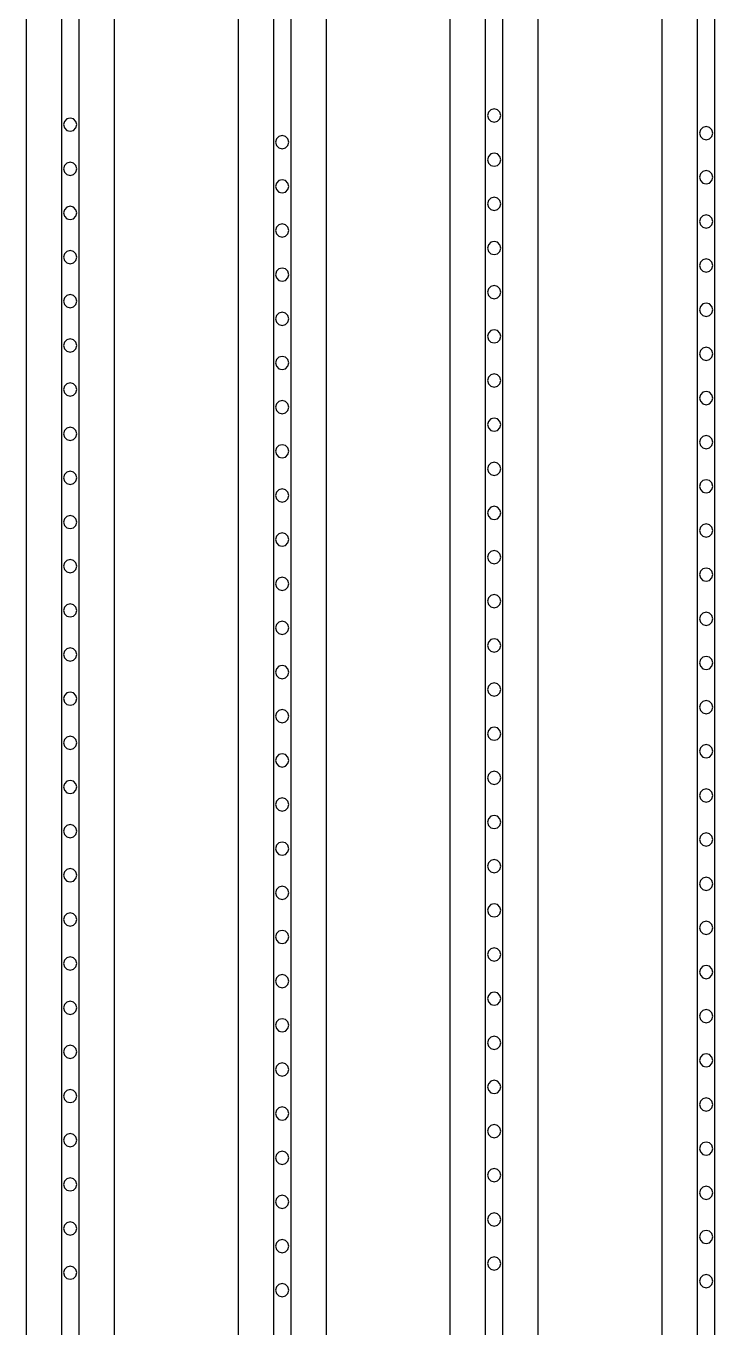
# Model space of a CAD drawing. Header units: metres. Extents: x -1805 to 1655, y -683 to 39617.
# Drawn here: x -298 to -220, y 1740.6 to 1888 of the extents above; entities that cross this region are included whole.
import ezdxf

# ---------------------------------------------------------------- set-up
doc = ezdxf.new("R2010")
doc.units = ezdxf.units.M
for name, color, linetype in [('Etching', 5, 'CONTINUOUS'), ('IONP', 7, 'CONTINUOUS'), ('Metal', 4, 'CONTINUOUS')]:
    doc.layers.add(name, color=color, linetype=linetype)

msp = doc.modelspace()

# ---------------------------------------------------------------- linework, layer by layer
at = {"layer": 'Etching'}
for points in [[(-298, 9134.24), (-298, 1414.47)], [(-288, 1414.47), (-288, 9134.24)], [(-274, 9134.24), (-274, 1287.48)], [(-264, 1287.48), (-264, 9134.24)], [(-250, 9134.24), (-250, 1160.5)], [(-240, 1160.5), (-240, 9134.24)], [(-226, 9134.24), (-226, 1033.52)]]:
    msp.add_lwpolyline(points, dxfattribs=at)
at = {"layer": 'IONP'}
for points in [[(-244.25, 1877.86), (-244.35, 1878.23), (-244.62, 1878.51), (-245, 1878.61), (-245.38, 1878.51), (-245.65, 1878.23), (-245.75, 1877.86), (-245.65, 1877.48), (-245.38, 1877.21), (-245, 1877.11), (-244.62, 1877.21), (-244.35, 1877.48), (-244.25, 1877.86)], [(-292.25, 1876.83), (-292.35, 1877.2), (-292.62, 1877.47), (-293, 1877.58), (-293.38, 1877.47), (-293.65, 1877.2), (-293.75, 1876.83), (-293.65, 1876.45), (-293.38, 1876.18), (-293, 1876.08), (-292.62, 1876.18), (-292.35, 1876.45), (-292.25, 1876.83)], [(-268.25, 1874.84), (-268.35, 1875.22), (-268.62, 1875.49), (-269, 1875.59), (-269.38, 1875.49), (-269.65, 1875.22), (-269.75, 1874.84), (-269.65, 1874.47), (-269.38, 1874.19), (-269, 1874.09), (-268.62, 1874.19), (-268.35, 1874.47), (-268.25, 1874.84)], [(-220.25, 1875.87), (-220.35, 1876.25), (-220.62, 1876.52), (-221, 1876.62), (-221.38, 1876.52), (-221.65, 1876.25), (-221.75, 1875.87), (-221.65, 1875.5), (-221.38, 1875.22), (-221, 1875.12), (-220.62, 1875.22), (-220.35, 1875.5), (-220.25, 1875.87)], [(-292.25, 1871.83), (-292.35, 1872.2), (-292.62, 1872.47), (-293, 1872.58), (-293.38, 1872.47), (-293.65, 1872.2), (-293.75, 1871.83), (-293.65, 1871.45), (-293.38, 1871.18), (-293, 1871.08), (-292.62, 1871.18), (-292.35, 1871.45), (-292.25, 1871.83)], [(-244.25, 1872.86), (-244.35, 1873.23), (-244.62, 1873.51), (-245, 1873.61), (-245.38, 1873.51), (-245.65, 1873.23), (-245.75, 1872.86), (-245.65, 1872.48), (-245.38, 1872.21), (-245, 1872.11), (-244.62, 1872.21), (-244.35, 1872.48), (-244.25, 1872.86)], [(-220.25, 1870.87), (-220.35, 1871.25), (-220.62, 1871.52), (-221, 1871.62), (-221.38, 1871.52), (-221.65, 1871.25), (-221.75, 1870.87), (-221.65, 1870.5), (-221.38, 1870.22), (-221, 1870.12), (-220.62, 1870.22), (-220.35, 1870.5), (-220.25, 1870.87)], [(-268.25, 1869.84), (-268.35, 1870.22), (-268.62, 1870.49), (-269, 1870.59), (-269.38, 1870.49), (-269.65, 1870.22), (-269.75, 1869.84), (-269.65, 1869.47), (-269.38, 1869.19), (-269, 1869.09), (-268.62, 1869.19), (-268.35, 1869.47), (-268.25, 1869.84)], [(-244.25, 1867.86), (-244.35, 1868.23), (-244.62, 1868.51), (-245, 1868.61), (-245.38, 1868.51), (-245.65, 1868.23), (-245.75, 1867.86), (-245.65, 1867.48), (-245.38, 1867.21), (-245, 1867.11), (-244.62, 1867.21), (-244.35, 1867.48), (-244.25, 1867.86)], [(-292.25, 1866.83), (-292.35, 1867.2), (-292.62, 1867.47), (-293, 1867.58), (-293.38, 1867.47), (-293.65, 1867.2), (-293.75, 1866.83), (-293.65, 1866.45), (-293.38, 1866.18), (-293, 1866.08), (-292.62, 1866.18), (-292.35, 1866.45), (-292.25, 1866.83)], [(-220.25, 1865.87), (-220.35, 1866.25), (-220.62, 1866.52), (-221, 1866.62), (-221.38, 1866.52), (-221.65, 1866.25), (-221.75, 1865.87), (-221.65, 1865.5), (-221.38, 1865.22), (-221, 1865.12), (-220.62, 1865.22), (-220.35, 1865.5), (-220.25, 1865.87)], [(-268.25, 1864.84), (-268.35, 1865.22), (-268.62, 1865.49), (-269, 1865.59), (-269.38, 1865.49), (-269.65, 1865.22), (-269.75, 1864.84), (-269.65, 1864.47), (-269.38, 1864.19), (-269, 1864.09), (-268.62, 1864.19), (-268.35, 1864.47), (-268.25, 1864.84)], [(-244.25, 1862.86), (-244.35, 1863.23), (-244.62, 1863.51), (-245, 1863.61), (-245.38, 1863.51), (-245.65, 1863.23), (-245.75, 1862.86), (-245.65, 1862.48), (-245.38, 1862.21), (-245, 1862.11), (-244.62, 1862.21), (-244.35, 1862.48), (-244.25, 1862.86)], [(-292.25, 1861.83), (-292.35, 1862.2), (-292.62, 1862.47), (-293, 1862.58), (-293.38, 1862.47), (-293.65, 1862.2), (-293.75, 1861.83), (-293.65, 1861.45), (-293.38, 1861.18), (-293, 1861.08), (-292.62, 1861.18), (-292.35, 1861.45), (-292.25, 1861.83)], [(-268.25, 1859.84), (-268.35, 1860.22), (-268.62, 1860.49), (-269, 1860.59), (-269.38, 1860.49), (-269.65, 1860.22), (-269.75, 1859.84), (-269.65, 1859.47), (-269.38, 1859.19), (-269, 1859.09), (-268.62, 1859.19), (-268.35, 1859.47), (-268.25, 1859.84)], [(-220.25, 1860.87), (-220.35, 1861.25), (-220.62, 1861.52), (-221, 1861.62), (-221.38, 1861.52), (-221.65, 1861.25), (-221.75, 1860.87), (-221.65, 1860.5), (-221.38, 1860.22), (-221, 1860.12), (-220.62, 1860.22), (-220.35, 1860.5), (-220.25, 1860.87)], [(-244.25, 1857.86), (-244.35, 1858.23), (-244.62, 1858.51), (-245, 1858.61), (-245.38, 1858.51), (-245.65, 1858.23), (-245.75, 1857.86), (-245.65, 1857.48), (-245.38, 1857.21), (-245, 1857.11), (-244.62, 1857.21), (-244.35, 1857.48), (-244.25, 1857.86)], [(-292.25, 1856.83), (-292.35, 1857.2), (-292.62, 1857.47), (-293, 1857.58), (-293.38, 1857.47), (-293.65, 1857.2), (-293.75, 1856.83), (-293.65, 1856.45), (-293.38, 1856.18), (-293, 1856.08), (-292.62, 1856.18), (-292.35, 1856.45), (-292.25, 1856.83)], [(-220.25, 1855.87), (-220.35, 1856.25), (-220.62, 1856.52), (-221, 1856.62), (-221.38, 1856.52), (-221.65, 1856.25), (-221.75, 1855.87), (-221.65, 1855.5), (-221.38, 1855.22), (-221, 1855.12), (-220.62, 1855.22), (-220.35, 1855.5), (-220.25, 1855.87)], [(-268.25, 1854.84), (-268.35, 1855.22), (-268.62, 1855.49), (-269, 1855.59), (-269.38, 1855.49), (-269.65, 1855.22), (-269.75, 1854.84), (-269.65, 1854.47), (-269.38, 1854.19), (-269, 1854.09), (-268.62, 1854.19), (-268.35, 1854.47), (-268.25, 1854.84)], [(-244.25, 1852.86), (-244.35, 1853.23), (-244.62, 1853.51), (-245, 1853.61), (-245.38, 1853.51), (-245.65, 1853.23), (-245.75, 1852.86), (-245.65, 1852.48), (-245.38, 1852.21), (-245, 1852.11), (-244.62, 1852.21), (-244.35, 1852.48), (-244.25, 1852.86)], [(-292.25, 1851.83), (-292.35, 1852.2), (-292.62, 1852.47), (-293, 1852.58), (-293.38, 1852.47), (-293.65, 1852.2), (-293.75, 1851.83), (-293.65, 1851.45), (-293.38, 1851.18), (-293, 1851.08), (-292.62, 1851.18), (-292.35, 1851.45), (-292.25, 1851.83)], [(-268.25, 1849.84), (-268.35, 1850.22), (-268.62, 1850.49), (-269, 1850.59), (-269.38, 1850.49), (-269.65, 1850.22), (-269.75, 1849.84), (-269.65, 1849.47), (-269.38, 1849.19), (-269, 1849.09), (-268.62, 1849.19), (-268.35, 1849.47), (-268.25, 1849.84)], [(-220.25, 1850.87), (-220.35, 1851.25), (-220.62, 1851.52), (-221, 1851.62), (-221.38, 1851.52), (-221.65, 1851.25), (-221.75, 1850.87), (-221.65, 1850.5), (-221.38, 1850.22), (-221, 1850.12), (-220.62, 1850.22), (-220.35, 1850.5), (-220.25, 1850.87)], [(-292.25, 1846.83), (-292.35, 1847.2), (-292.62, 1847.47), (-293, 1847.58), (-293.38, 1847.47), (-293.65, 1847.2), (-293.75, 1846.83), (-293.65, 1846.45), (-293.38, 1846.18), (-293, 1846.08), (-292.62, 1846.18), (-292.35, 1846.45), (-292.25, 1846.83)], [(-244.25, 1847.86), (-244.35, 1848.23), (-244.62, 1848.51), (-245, 1848.61), (-245.38, 1848.51), (-245.65, 1848.23), (-245.75, 1847.86), (-245.65, 1847.48), (-245.38, 1847.21), (-245, 1847.11), (-244.62, 1847.21), (-244.35, 1847.48), (-244.25, 1847.86)], [(-220.25, 1845.87), (-220.35, 1846.25), (-220.62, 1846.52), (-221, 1846.62), (-221.38, 1846.52), (-221.65, 1846.25), (-221.75, 1845.87), (-221.65, 1845.5), (-221.38, 1845.22), (-221, 1845.12), (-220.62, 1845.22), (-220.35, 1845.5), (-220.25, 1845.87)], [(-268.25, 1844.84), (-268.35, 1845.22), (-268.62, 1845.49), (-269, 1845.59), (-269.38, 1845.49), (-269.65, 1845.22), (-269.75, 1844.84), (-269.65, 1844.47), (-269.38, 1844.19), (-269, 1844.09), (-268.62, 1844.19), (-268.35, 1844.47), (-268.25, 1844.84)], [(-244.25, 1842.86), (-244.35, 1843.23), (-244.62, 1843.51), (-245, 1843.61), (-245.38, 1843.51), (-245.65, 1843.23), (-245.75, 1842.86), (-245.65, 1842.48), (-245.38, 1842.21), (-245, 1842.11), (-244.62, 1842.21), (-244.35, 1842.48), (-244.25, 1842.86)], [(-292.25, 1841.83), (-292.35, 1842.2), (-292.62, 1842.47), (-293, 1842.58), (-293.38, 1842.47), (-293.65, 1842.2), (-293.75, 1841.83), (-293.65, 1841.45), (-293.38, 1841.18), (-293, 1841.08), (-292.62, 1841.18), (-292.35, 1841.45), (-292.25, 1841.83)], [(-220.25, 1840.87), (-220.35, 1841.25), (-220.62, 1841.52), (-221, 1841.62), (-221.38, 1841.52), (-221.65, 1841.25), (-221.75, 1840.87), (-221.65, 1840.5), (-221.38, 1840.22), (-221, 1840.12), (-220.62, 1840.22), (-220.35, 1840.5), (-220.25, 1840.87)], [(-268.25, 1839.84), (-268.35, 1840.22), (-268.62, 1840.49), (-269, 1840.59), (-269.38, 1840.49), (-269.65, 1840.22), (-269.75, 1839.84), (-269.65, 1839.47), (-269.38, 1839.19), (-269, 1839.09), (-268.62, 1839.19), (-268.35, 1839.47), (-268.25, 1839.84)], [(-244.25, 1837.86), (-244.35, 1838.23), (-244.62, 1838.51), (-245, 1838.61), (-245.38, 1838.51), (-245.65, 1838.23), (-245.75, 1837.86), (-245.65, 1837.48), (-245.38, 1837.21), (-245, 1837.11), (-244.62, 1837.21), (-244.35, 1837.48), (-244.25, 1837.86)], [(-292.25, 1836.83), (-292.35, 1837.2), (-292.62, 1837.47), (-293, 1837.58), (-293.38, 1837.47), (-293.65, 1837.2), (-293.75, 1836.83), (-293.65, 1836.45), (-293.38, 1836.18), (-293, 1836.08), (-292.62, 1836.18), (-292.35, 1836.45), (-292.25, 1836.83)], [(-268.25, 1834.84), (-268.35, 1835.22), (-268.62, 1835.49), (-269, 1835.59), (-269.38, 1835.49), (-269.65, 1835.22), (-269.75, 1834.84), (-269.65, 1834.47), (-269.38, 1834.19), (-269, 1834.09), (-268.62, 1834.19), (-268.35, 1834.47), (-268.25, 1834.84)], [(-220.25, 1835.87), (-220.35, 1836.25), (-220.62, 1836.52), (-221, 1836.62), (-221.38, 1836.52), (-221.65, 1836.25), (-221.75, 1835.87), (-221.65, 1835.5), (-221.38, 1835.22), (-221, 1835.12), (-220.62, 1835.22), (-220.35, 1835.5), (-220.25, 1835.87)], [(-292.25, 1831.83), (-292.35, 1832.2), (-292.62, 1832.47), (-293, 1832.58), (-293.38, 1832.47), (-293.65, 1832.2), (-293.75, 1831.83), (-293.65, 1831.45), (-293.38, 1831.18), (-293, 1831.08), (-292.62, 1831.18), (-292.35, 1831.45), (-292.25, 1831.83)], [(-244.25, 1832.86), (-244.35, 1833.23), (-244.62, 1833.51), (-245, 1833.61), (-245.38, 1833.51), (-245.65, 1833.23), (-245.75, 1832.86), (-245.65, 1832.48), (-245.38, 1832.21), (-245, 1832.11), (-244.62, 1832.21), (-244.35, 1832.48), (-244.25, 1832.86)], [(-220.25, 1830.87), (-220.35, 1831.25), (-220.62, 1831.52), (-221, 1831.62), (-221.38, 1831.52), (-221.65, 1831.25), (-221.75, 1830.87), (-221.65, 1830.5), (-221.38, 1830.22), (-221, 1830.12), (-220.62, 1830.22), (-220.35, 1830.5), (-220.25, 1830.87)], [(-268.25, 1829.84), (-268.35, 1830.22), (-268.62, 1830.49), (-269, 1830.59), (-269.38, 1830.49), (-269.65, 1830.22), (-269.75, 1829.84), (-269.65, 1829.47), (-269.38, 1829.19), (-269, 1829.09), (-268.62, 1829.19), (-268.35, 1829.47), (-268.25, 1829.84)], [(-244.25, 1827.86), (-244.35, 1828.23), (-244.62, 1828.51), (-245, 1828.61), (-245.38, 1828.51), (-245.65, 1828.23), (-245.75, 1827.86), (-245.65, 1827.48), (-245.38, 1827.21), (-245, 1827.11), (-244.62, 1827.21), (-244.35, 1827.48), (-244.25, 1827.86)], [(-292.25, 1826.83), (-292.35, 1827.2), (-292.62, 1827.47), (-293, 1827.58), (-293.38, 1827.47), (-293.65, 1827.2), (-293.75, 1826.83), (-293.65, 1826.45), (-293.38, 1826.18), (-293, 1826.08), (-292.62, 1826.18), (-292.35, 1826.45), (-292.25, 1826.83)], [(-268.25, 1824.84), (-268.35, 1825.22), (-268.62, 1825.49), (-269, 1825.59), (-269.38, 1825.49), (-269.65, 1825.22), (-269.75, 1824.84), (-269.65, 1824.47), (-269.38, 1824.19), (-269, 1824.09), (-268.62, 1824.19), (-268.35, 1824.47), (-268.25, 1824.84)], [(-220.25, 1825.87), (-220.35, 1826.25), (-220.62, 1826.52), (-221, 1826.62), (-221.38, 1826.52), (-221.65, 1826.25), (-221.75, 1825.87), (-221.65, 1825.5), (-221.38, 1825.22), (-221, 1825.12), (-220.62, 1825.22), (-220.35, 1825.5), (-220.25, 1825.87)], [(-292.25, 1821.83), (-292.35, 1822.2), (-292.62, 1822.47), (-293, 1822.58), (-293.38, 1822.47), (-293.65, 1822.2), (-293.75, 1821.83), (-293.65, 1821.45), (-293.38, 1821.18), (-293, 1821.08), (-292.62, 1821.18), (-292.35, 1821.45), (-292.25, 1821.83)], [(-244.25, 1822.86), (-244.35, 1823.23), (-244.62, 1823.51), (-245, 1823.61), (-245.38, 1823.51), (-245.65, 1823.23), (-245.75, 1822.86), (-245.65, 1822.48), (-245.38, 1822.21), (-245, 1822.11), (-244.62, 1822.21), (-244.35, 1822.48), (-244.25, 1822.86)], [(-220.25, 1820.87), (-220.35, 1821.25), (-220.62, 1821.52), (-221, 1821.62), (-221.38, 1821.52), (-221.65, 1821.25), (-221.75, 1820.87), (-221.65, 1820.5), (-221.38, 1820.22), (-221, 1820.12), (-220.62, 1820.22), (-220.35, 1820.5), (-220.25, 1820.87)], [(-268.25, 1819.84), (-268.35, 1820.22), (-268.62, 1820.49), (-269, 1820.59), (-269.38, 1820.49), (-269.65, 1820.22), (-269.75, 1819.84), (-269.65, 1819.47), (-269.38, 1819.19), (-269, 1819.09), (-268.62, 1819.19), (-268.35, 1819.47), (-268.25, 1819.84)], [(-244.25, 1817.86), (-244.35, 1818.23), (-244.62, 1818.51), (-245, 1818.61), (-245.38, 1818.51), (-245.65, 1818.23), (-245.75, 1817.86), (-245.65, 1817.48), (-245.38, 1817.21), (-245, 1817.11), (-244.62, 1817.21), (-244.35, 1817.48), (-244.25, 1817.86)], [(-292.25, 1816.83), (-292.35, 1817.2), (-292.62, 1817.47), (-293, 1817.58), (-293.38, 1817.47), (-293.65, 1817.2), (-293.75, 1816.83), (-293.65, 1816.45), (-293.38, 1816.18), (-293, 1816.08), (-292.62, 1816.18), (-292.35, 1816.45), (-292.25, 1816.83)], [(-220.25, 1815.87), (-220.35, 1816.25), (-220.62, 1816.52), (-221, 1816.62), (-221.38, 1816.52), (-221.65, 1816.25), (-221.75, 1815.87), (-221.65, 1815.5), (-221.38, 1815.22), (-221, 1815.12), (-220.62, 1815.22), (-220.35, 1815.5), (-220.25, 1815.87)], [(-268.25, 1814.84), (-268.35, 1815.22), (-268.62, 1815.49), (-269, 1815.59), (-269.38, 1815.49), (-269.65, 1815.22), (-269.75, 1814.84), (-269.65, 1814.47), (-269.38, 1814.19), (-269, 1814.09), (-268.62, 1814.19), (-268.35, 1814.47), (-268.25, 1814.84)], [(-244.25, 1812.86), (-244.35, 1813.23), (-244.62, 1813.51), (-245, 1813.61), (-245.38, 1813.51), (-245.65, 1813.23), (-245.75, 1812.86), (-245.65, 1812.48), (-245.38, 1812.21), (-245, 1812.11), (-244.62, 1812.21), (-244.35, 1812.48), (-244.25, 1812.86)], [(-292.25, 1811.83), (-292.35, 1812.2), (-292.62, 1812.47), (-293, 1812.58), (-293.38, 1812.47), (-293.65, 1812.2), (-293.75, 1811.83), (-293.65, 1811.45), (-293.38, 1811.18), (-293, 1811.08), (-292.62, 1811.18), (-292.35, 1811.45), (-292.25, 1811.83)], [(-268.25, 1809.84), (-268.35, 1810.22), (-268.62, 1810.49), (-269, 1810.59), (-269.38, 1810.49), (-269.65, 1810.22), (-269.75, 1809.84), (-269.65, 1809.47), (-269.38, 1809.19), (-269, 1809.09), (-268.62, 1809.19), (-268.35, 1809.47), (-268.25, 1809.84)], [(-220.25, 1810.87), (-220.35, 1811.25), (-220.62, 1811.52), (-221, 1811.62), (-221.38, 1811.52), (-221.65, 1811.25), (-221.75, 1810.87), (-221.65, 1810.5), (-221.38, 1810.22), (-221, 1810.12), (-220.62, 1810.22), (-220.35, 1810.5), (-220.25, 1810.87)], [(-292.25, 1806.83), (-292.35, 1807.2), (-292.62, 1807.47), (-293, 1807.58), (-293.38, 1807.47), (-293.65, 1807.2), (-293.75, 1806.83), (-293.65, 1806.45), (-293.38, 1806.18), (-293, 1806.08), (-292.62, 1806.18), (-292.35, 1806.45), (-292.25, 1806.83)], [(-244.25, 1807.86), (-244.35, 1808.23), (-244.62, 1808.51), (-245, 1808.61), (-245.38, 1808.51), (-245.65, 1808.23), (-245.75, 1807.86), (-245.65, 1807.48), (-245.38, 1807.21), (-245, 1807.11), (-244.62, 1807.21), (-244.35, 1807.48), (-244.25, 1807.86)], [(-220.25, 1805.87), (-220.35, 1806.25), (-220.62, 1806.52), (-221, 1806.62), (-221.38, 1806.52), (-221.65, 1806.25), (-221.75, 1805.87), (-221.65, 1805.5), (-221.38, 1805.22), (-221, 1805.12), (-220.62, 1805.22), (-220.35, 1805.5), (-220.25, 1805.87)], [(-268.25, 1804.84), (-268.35, 1805.22), (-268.62, 1805.49), (-269, 1805.59), (-269.38, 1805.49), (-269.65, 1805.22), (-269.75, 1804.84), (-269.65, 1804.47), (-269.38, 1804.19), (-269, 1804.09), (-268.62, 1804.19), (-268.35, 1804.47), (-268.25, 1804.84)], [(-244.25, 1802.86), (-244.35, 1803.23), (-244.62, 1803.51), (-245, 1803.61), (-245.38, 1803.51), (-245.65, 1803.23), (-245.75, 1802.86), (-245.65, 1802.48), (-245.38, 1802.21), (-245, 1802.11), (-244.62, 1802.21), (-244.35, 1802.48), (-244.25, 1802.86)], [(-292.25, 1801.83), (-292.35, 1802.2), (-292.62, 1802.47), (-293, 1802.58), (-293.38, 1802.47), (-293.65, 1802.2), (-293.75, 1801.83), (-293.65, 1801.45), (-293.38, 1801.18), (-293, 1801.08), (-292.62, 1801.18), (-292.35, 1801.45), (-292.25, 1801.83)], [(-220.25, 1800.87), (-220.35, 1801.25), (-220.62, 1801.52), (-221, 1801.62), (-221.38, 1801.52), (-221.65, 1801.25), (-221.75, 1800.87), (-221.65, 1800.5), (-221.38, 1800.22), (-221, 1800.12), (-220.62, 1800.22), (-220.35, 1800.5), (-220.25, 1800.87)], [(-268.25, 1799.84), (-268.35, 1800.22), (-268.62, 1800.49), (-269, 1800.59), (-269.38, 1800.49), (-269.65, 1800.22), (-269.75, 1799.84), (-269.65, 1799.47), (-269.38, 1799.19), (-269, 1799.09), (-268.62, 1799.19), (-268.35, 1799.47), (-268.25, 1799.84)], [(-292.25, 1796.83), (-292.35, 1797.2), (-292.62, 1797.47), (-293, 1797.58), (-293.38, 1797.47), (-293.65, 1797.2), (-293.75, 1796.83), (-293.65, 1796.45), (-293.38, 1796.18), (-293, 1796.08), (-292.62, 1796.18), (-292.35, 1796.45), (-292.25, 1796.83)], [(-244.25, 1797.86), (-244.35, 1798.23), (-244.62, 1798.51), (-245, 1798.61), (-245.38, 1798.51), (-245.65, 1798.23), (-245.75, 1797.86), (-245.65, 1797.48), (-245.38, 1797.21), (-245, 1797.11), (-244.62, 1797.21), (-244.35, 1797.48), (-244.25, 1797.86)], [(-220.25, 1795.87), (-220.35, 1796.25), (-220.62, 1796.52), (-221, 1796.62), (-221.38, 1796.52), (-221.65, 1796.25), (-221.75, 1795.87), (-221.65, 1795.5), (-221.38, 1795.22), (-221, 1795.12), (-220.62, 1795.22), (-220.35, 1795.5), (-220.25, 1795.87)], [(-268.25, 1794.84), (-268.35, 1795.22), (-268.62, 1795.49), (-269, 1795.59), (-269.38, 1795.49), (-269.65, 1795.22), (-269.75, 1794.84), (-269.65, 1794.47), (-269.38, 1794.19), (-269, 1794.09), (-268.62, 1794.19), (-268.35, 1794.47), (-268.25, 1794.84)], [(-244.25, 1792.86), (-244.35, 1793.23), (-244.62, 1793.51), (-245, 1793.61), (-245.38, 1793.51), (-245.65, 1793.23), (-245.75, 1792.86), (-245.65, 1792.48), (-245.38, 1792.21), (-245, 1792.11), (-244.62, 1792.21), (-244.35, 1792.48), (-244.25, 1792.86)], [(-292.25, 1791.83), (-292.35, 1792.2), (-292.62, 1792.47), (-293, 1792.58), (-293.38, 1792.47), (-293.65, 1792.2), (-293.75, 1791.83), (-293.65, 1791.45), (-293.38, 1791.18), (-293, 1791.08), (-292.62, 1791.18), (-292.35, 1791.45), (-292.25, 1791.83)], [(-220.25, 1790.87), (-220.35, 1791.25), (-220.62, 1791.52), (-221, 1791.62), (-221.38, 1791.52), (-221.65, 1791.25), (-221.75, 1790.87), (-221.65, 1790.5), (-221.38, 1790.22), (-221, 1790.12), (-220.62, 1790.22), (-220.35, 1790.5), (-220.25, 1790.87)], [(-268.25, 1789.84), (-268.35, 1790.22), (-268.62, 1790.49), (-269, 1790.59), (-269.38, 1790.49), (-269.65, 1790.22), (-269.75, 1789.84), (-269.65, 1789.47), (-269.38, 1789.19), (-269, 1789.09), (-268.62, 1789.19), (-268.35, 1789.47), (-268.25, 1789.84)], [(-244.25, 1787.86), (-244.35, 1788.23), (-244.62, 1788.51), (-245, 1788.61), (-245.38, 1788.51), (-245.65, 1788.23), (-245.75, 1787.86), (-245.65, 1787.48), (-245.38, 1787.21), (-245, 1787.11), (-244.62, 1787.21), (-244.35, 1787.48), (-244.25, 1787.86)], [(-292.25, 1786.83), (-292.35, 1787.2), (-292.62, 1787.47), (-293, 1787.58), (-293.38, 1787.47), (-293.65, 1787.2), (-293.75, 1786.83), (-293.65, 1786.45), (-293.38, 1786.18), (-293, 1786.08), (-292.62, 1786.18), (-292.35, 1786.45), (-292.25, 1786.83)], [(-268.25, 1784.84), (-268.35, 1785.22), (-268.62, 1785.49), (-269, 1785.59), (-269.38, 1785.49), (-269.65, 1785.22), (-269.75, 1784.84), (-269.65, 1784.47), (-269.38, 1784.19), (-269, 1784.09), (-268.62, 1784.19), (-268.35, 1784.47), (-268.25, 1784.84)], [(-220.25, 1785.87), (-220.35, 1786.25), (-220.62, 1786.52), (-221, 1786.62), (-221.38, 1786.52), (-221.65, 1786.25), (-221.75, 1785.87), (-221.65, 1785.5), (-221.38, 1785.22), (-221, 1785.12), (-220.62, 1785.22), (-220.35, 1785.5), (-220.25, 1785.87)], [(-292.25, 1781.83), (-292.35, 1782.2), (-292.62, 1782.47), (-293, 1782.58), (-293.38, 1782.47), (-293.65, 1782.2), (-293.75, 1781.83), (-293.65, 1781.45), (-293.38, 1781.18), (-293, 1781.08), (-292.62, 1781.18), (-292.35, 1781.45), (-292.25, 1781.83)], [(-244.25, 1782.86), (-244.35, 1783.23), (-244.62, 1783.51), (-245, 1783.61), (-245.38, 1783.51), (-245.65, 1783.23), (-245.75, 1782.86), (-245.65, 1782.48), (-245.38, 1782.21), (-245, 1782.11), (-244.62, 1782.21), (-244.35, 1782.48), (-244.25, 1782.86)], [(-220.25, 1780.87), (-220.35, 1781.25), (-220.62, 1781.52), (-221, 1781.62), (-221.38, 1781.52), (-221.65, 1781.25), (-221.75, 1780.87), (-221.65, 1780.5), (-221.38, 1780.22), (-221, 1780.12), (-220.62, 1780.22), (-220.35, 1780.5), (-220.25, 1780.87)], [(-268.25, 1779.84), (-268.35, 1780.22), (-268.62, 1780.49), (-269, 1780.59), (-269.38, 1780.49), (-269.65, 1780.22), (-269.75, 1779.84), (-269.65, 1779.47), (-269.38, 1779.19), (-269, 1779.09), (-268.62, 1779.19), (-268.35, 1779.47), (-268.25, 1779.84)], [(-244.25, 1777.86), (-244.35, 1778.23), (-244.62, 1778.51), (-245, 1778.61), (-245.38, 1778.51), (-245.65, 1778.23), (-245.75, 1777.86), (-245.65, 1777.48), (-245.38, 1777.21), (-245, 1777.11), (-244.62, 1777.21), (-244.35, 1777.48), (-244.25, 1777.86)], [(-292.25, 1776.83), (-292.35, 1777.2), (-292.62, 1777.47), (-293, 1777.58), (-293.38, 1777.47), (-293.65, 1777.2), (-293.75, 1776.83), (-293.65, 1776.45), (-293.38, 1776.18), (-293, 1776.08), (-292.62, 1776.18), (-292.35, 1776.45), (-292.25, 1776.83)], [(-220.25, 1775.87), (-220.35, 1776.25), (-220.62, 1776.52), (-221, 1776.62), (-221.38, 1776.52), (-221.65, 1776.25), (-221.75, 1775.87), (-221.65, 1775.5), (-221.38, 1775.22), (-221, 1775.12), (-220.62, 1775.22), (-220.35, 1775.5), (-220.25, 1775.87)], [(-268.25, 1774.84), (-268.35, 1775.22), (-268.62, 1775.49), (-269, 1775.59), (-269.38, 1775.49), (-269.65, 1775.22), (-269.75, 1774.84), (-269.65, 1774.47), (-269.38, 1774.19), (-269, 1774.09), (-268.62, 1774.19), (-268.35, 1774.47), (-268.25, 1774.84)], [(-244.25, 1772.86), (-244.35, 1773.23), (-244.62, 1773.51), (-245, 1773.61), (-245.38, 1773.51), (-245.65, 1773.23), (-245.75, 1772.86), (-245.65, 1772.48), (-245.38, 1772.21), (-245, 1772.11), (-244.62, 1772.21), (-244.35, 1772.48), (-244.25, 1772.86)], [(-292.25, 1771.83), (-292.35, 1772.2), (-292.62, 1772.47), (-293, 1772.58), (-293.38, 1772.47), (-293.65, 1772.2), (-293.75, 1771.83), (-293.65, 1771.45), (-293.38, 1771.18), (-293, 1771.08), (-292.62, 1771.18), (-292.35, 1771.45), (-292.25, 1771.83)], [(-220.25, 1770.87), (-220.35, 1771.25), (-220.62, 1771.52), (-221, 1771.62), (-221.38, 1771.52), (-221.65, 1771.25), (-221.75, 1770.87), (-221.65, 1770.5), (-221.38, 1770.22), (-221, 1770.12), (-220.62, 1770.22), (-220.35, 1770.5), (-220.25, 1770.87)], [(-268.25, 1769.84), (-268.35, 1770.22), (-268.62, 1770.49), (-269, 1770.59), (-269.38, 1770.49), (-269.65, 1770.22), (-269.75, 1769.84), (-269.65, 1769.47), (-269.38, 1769.19), (-269, 1769.09), (-268.62, 1769.19), (-268.35, 1769.47), (-268.25, 1769.84)], [(-244.25, 1767.86), (-244.35, 1768.23), (-244.62, 1768.51), (-245, 1768.61), (-245.38, 1768.51), (-245.65, 1768.23), (-245.75, 1767.86), (-245.65, 1767.48), (-245.38, 1767.21), (-245, 1767.11), (-244.62, 1767.21), (-244.35, 1767.48), (-244.25, 1767.86)], [(-292.25, 1766.83), (-292.35, 1767.2), (-292.62, 1767.47), (-293, 1767.58), (-293.38, 1767.47), (-293.65, 1767.2), (-293.75, 1766.83), (-293.65, 1766.45), (-293.38, 1766.18), (-293, 1766.08), (-292.62, 1766.18), (-292.35, 1766.45), (-292.25, 1766.83)], [(-220.25, 1765.87), (-220.35, 1766.25), (-220.62, 1766.52), (-221, 1766.62), (-221.38, 1766.52), (-221.65, 1766.25), (-221.75, 1765.87), (-221.65, 1765.5), (-221.38, 1765.22), (-221, 1765.12), (-220.62, 1765.22), (-220.35, 1765.5), (-220.25, 1765.87)], [(-268.25, 1764.84), (-268.35, 1765.22), (-268.62, 1765.49), (-269, 1765.59), (-269.38, 1765.49), (-269.65, 1765.22), (-269.75, 1764.84), (-269.65, 1764.47), (-269.38, 1764.19), (-269, 1764.09), (-268.62, 1764.19), (-268.35, 1764.47), (-268.25, 1764.84)], [(-244.25, 1762.86), (-244.35, 1763.23), (-244.62, 1763.51), (-245, 1763.61), (-245.38, 1763.51), (-245.65, 1763.23), (-245.75, 1762.86), (-245.65, 1762.48), (-245.38, 1762.21), (-245, 1762.11), (-244.62, 1762.21), (-244.35, 1762.48), (-244.25, 1762.86)], [(-292.25, 1761.83), (-292.35, 1762.2), (-292.62, 1762.47), (-293, 1762.58), (-293.38, 1762.47), (-293.65, 1762.2), (-293.75, 1761.83), (-293.65, 1761.45), (-293.38, 1761.18), (-293, 1761.08), (-292.62, 1761.18), (-292.35, 1761.45), (-292.25, 1761.83)], [(-268.25, 1759.84), (-268.35, 1760.22), (-268.62, 1760.49), (-269, 1760.59), (-269.38, 1760.49), (-269.65, 1760.22), (-269.75, 1759.84), (-269.65, 1759.47), (-269.38, 1759.19), (-269, 1759.09), (-268.62, 1759.19), (-268.35, 1759.47), (-268.25, 1759.84)], [(-220.25, 1760.87), (-220.35, 1761.25), (-220.62, 1761.52), (-221, 1761.62), (-221.38, 1761.52), (-221.65, 1761.25), (-221.75, 1760.87), (-221.65, 1760.5), (-221.38, 1760.22), (-221, 1760.12), (-220.62, 1760.22), (-220.35, 1760.5), (-220.25, 1760.87)], [(-292.25, 1756.83), (-292.35, 1757.2), (-292.62, 1757.47), (-293, 1757.58), (-293.38, 1757.47), (-293.65, 1757.2), (-293.75, 1756.83), (-293.65, 1756.45), (-293.38, 1756.18), (-293, 1756.08), (-292.62, 1756.18), (-292.35, 1756.45), (-292.25, 1756.83)], [(-244.25, 1757.86), (-244.35, 1758.23), (-244.62, 1758.51), (-245, 1758.61), (-245.38, 1758.51), (-245.65, 1758.23), (-245.75, 1757.86), (-245.65, 1757.48), (-245.38, 1757.21), (-245, 1757.11), (-244.62, 1757.21), (-244.35, 1757.48), (-244.25, 1757.86)], [(-220.25, 1755.87), (-220.35, 1756.25), (-220.62, 1756.52), (-221, 1756.62), (-221.38, 1756.52), (-221.65, 1756.25), (-221.75, 1755.87), (-221.65, 1755.5), (-221.38, 1755.22), (-221, 1755.12), (-220.62, 1755.22), (-220.35, 1755.5), (-220.25, 1755.87)], [(-268.25, 1754.84), (-268.35, 1755.22), (-268.62, 1755.49), (-269, 1755.59), (-269.38, 1755.49), (-269.65, 1755.22), (-269.75, 1754.84), (-269.65, 1754.47), (-269.38, 1754.19), (-269, 1754.09), (-268.62, 1754.19), (-268.35, 1754.47), (-268.25, 1754.84)], [(-244.25, 1752.86), (-244.35, 1753.23), (-244.62, 1753.51), (-245, 1753.61), (-245.38, 1753.51), (-245.65, 1753.23), (-245.75, 1752.86), (-245.65, 1752.48), (-245.38, 1752.21), (-245, 1752.11), (-244.62, 1752.21), (-244.35, 1752.48), (-244.25, 1752.86)], [(-292.25, 1751.83), (-292.35, 1752.2), (-292.62, 1752.47), (-293, 1752.58), (-293.38, 1752.47), (-293.65, 1752.2), (-293.75, 1751.83), (-293.65, 1751.45), (-293.38, 1751.18), (-293, 1751.08), (-292.62, 1751.18), (-292.35, 1751.45), (-292.25, 1751.83)], [(-220.25, 1750.87), (-220.35, 1751.25), (-220.62, 1751.52), (-221, 1751.62), (-221.38, 1751.52), (-221.65, 1751.25), (-221.75, 1750.87), (-221.65, 1750.5), (-221.38, 1750.22), (-221, 1750.12), (-220.62, 1750.22), (-220.35, 1750.5), (-220.25, 1750.87)], [(-268.25, 1749.84), (-268.35, 1750.22), (-268.62, 1750.49), (-269, 1750.59), (-269.38, 1750.49), (-269.65, 1750.22), (-269.75, 1749.84), (-269.65, 1749.47), (-269.38, 1749.19), (-269, 1749.09), (-268.62, 1749.19), (-268.35, 1749.47), (-268.25, 1749.84)], [(-244.25, 1747.86), (-244.35, 1748.23), (-244.62, 1748.51), (-245, 1748.61), (-245.38, 1748.51), (-245.65, 1748.23), (-245.75, 1747.86), (-245.65, 1747.48), (-245.38, 1747.21), (-245, 1747.11), (-244.62, 1747.21), (-244.35, 1747.48), (-244.25, 1747.86)], [(-292.25, 1746.83), (-292.35, 1747.2), (-292.62, 1747.47), (-293, 1747.58), (-293.38, 1747.47), (-293.65, 1747.2), (-293.75, 1746.83), (-293.65, 1746.45), (-293.38, 1746.18), (-293, 1746.08), (-292.62, 1746.18), (-292.35, 1746.45), (-292.25, 1746.83)], [(-268.25, 1744.84), (-268.35, 1745.22), (-268.62, 1745.49), (-269, 1745.59), (-269.38, 1745.49), (-269.65, 1745.22), (-269.75, 1744.84), (-269.65, 1744.47), (-269.38, 1744.19), (-269, 1744.09), (-268.62, 1744.19), (-268.35, 1744.47), (-268.25, 1744.84)], [(-220.25, 1745.87), (-220.35, 1746.25), (-220.62, 1746.52), (-221, 1746.62), (-221.38, 1746.52), (-221.65, 1746.25), (-221.75, 1745.87), (-221.65, 1745.5), (-221.38, 1745.22), (-221, 1745.12), (-220.62, 1745.22), (-220.35, 1745.5), (-220.25, 1745.87)]]:
    msp.add_lwpolyline(points, close=True, dxfattribs=at)
at = {"layer": 'Metal'}
for points in [[(-294, 9436.51), (-294, 1410.65)], [(-292, 1410.65), (-292, 9436.51)], [(-270, 9436.51), (-270, 1283.67)], [(-268, 1283.67), (-268, 9436.51)], [(-246, 9436.51), (-246, 1156.69)], [(-244, 1156.69), (-244, 9436.51)], [(-222, 9436.51), (-222, 1029.7)], [(-220, 1029.7), (-220, 9436.51)]]:
    msp.add_lwpolyline(points, dxfattribs=at)

doc.saveas('drawing.dxf')
